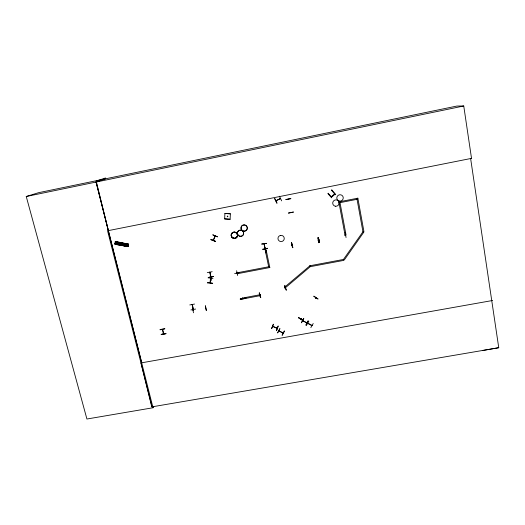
<?xml version="1.0" encoding="UTF-8"?>
<svg xmlns="http://www.w3.org/2000/svg" width="525" height="525" viewBox="0 0 525 525"><rect width="100%" height="100%" fill="white"/><g stroke="black" fill="none" stroke-linecap="round" stroke-linejoin="round"><path stroke-width="0.79" d="M307.65 323.393L307.716 323.046M313.779 296.297L317.907 299.053M310.846 327.607L313.222 323.518M311.994 325.29L311.87 325.493M240.279 298.974C247.931 297.885 248.286 297.308 240.299 299.27L240.273 298.948M128.527 244.105L115.343 241.48L114.995 244.059L115.06 243.403L128.271 246.133L128.172 246.638L114.949 244.243L128.198 246.599L128.54 244.046L128.415 244.893L115.237 242.255L128.422 244.834M115.008 243.771L128.192 246.33M115.27 241.973L128.494 244.663M115.297 241.835L128.494 244.368M308.831 321.149L306.469 325.329M284.543 287.149L285.167 287.963L310.393 266.556M343.435 259.376L343.632 260.413L310.393 266.647L310.209 265.617M308.109 323.59L308.136 323.216M305.852 325.021L308.149 320.821L306.082 325.211M307.762 323.072L311.994 325.428M310.393 266.647L309.75 265.834M306.974 322.698L306.889 323.085L306.548 322.678M306.994 322.763L306.6 322.56M306.856 322.908L302.564 320.69M279.996 198.699L280.206 198.804M276.117 200.786L280.606 198.581M192.977 310.373L193.331 310.367M224.903 213.452L230.377 213.819L230.114 219.266L224.654 218.899L224.91 213.439L230.383 213.806M301.422 322.763L303.745 318.563M302.636 320.677L302.879 320.388M302.643 320.545L302.603 320.847M301.442 322.77L303.752 318.649M301.107 318.399L300.799 318.8M301.225 318.498L300.937 319.029L301.009 318.412M300.818 318.688L301.074 318.537M208.412 277.535L213.242 276.623M288.455 199.349L288.409 199.093M207.611 282.903L207.631 282.634C216.805 284.117 211.66 282.765 207.618 282.87M208.064 277.83L212.993 278.414M210.512 278.001L210.072 282.804M210.217 282.909L210.683 278.02M190.897 309.94L195.661 309.048M284.294 330.921L282.063 335.173M283.146 332.778C282.916 333.664 282.378 332.377 283.211 332.87M116.419 244.256L116.76 241.848M117.311 244.427L117.653 242.025M118.643 244.689L118.985 242.287M282.719 332.66L282.693 333.001L282.772 332.647M283.021 333.007L278.736 330.953L279.274 330.862M121.17 245.182L121.511 242.773M126.866 246.337L127.214 243.935M315.591 298.069L315.433 297.898M161.234 334.405C175.783 332.082 151.285 336.243 165.972 333.473M277.627 332.843L279.845 328.729M279.917 328.689L277.633 332.843M286.23 290.148L284.747 285.456L286.263 290.148M279.254 330.796L279.156 331.157L278.834 330.638M292.445 247.721L291.5 242.773M285.508 287.812L285.41 287.667M292.071 245.3L291.519 245.306L292.504 245.083M285.009 287.726L285.088 287.963M292.11 245.273L292.058 245.024M278.132 326.045L276.57 330.606L278.119 326.13M292.077 245.208L291.624 245.378M291.611 242.839L292.845 247.688L291.683 242.826M277.193 328.013L277.069 328.401L272.685 326.294M272.764 326.452L277.266 328.099M276.754 327.941L276.806 328.046M276.872 327.889L276.728 328.23M213.504 240.312L213.426 239.905L213.268 240.214M273.499 324.286L271.484 328.591M273.118 326.412L273.151 326.589M272.619 326.445L272.731 326.314M260.538 295.28L260.072 295.398M291.053 212.303L291.073 212.52M128.533 244.243L115.349 241.612L115.231 242.314M280.527 198.424L275.933 200.648M288.488 213.058L293.508 212.041L288.488 213.078M192.216 305.012L192.117 304.454M193.141 309.041L193.325 309.192M209.711 272.153C210.676 275.487 210.256 277.279 210.958 276.787M213.202 240.299L215.152 235.83M290.824 198.68L285.757 199.526L290.83 198.634M215.106 235.869L215.06 236.44L215.335 235.85M237.287 273.571L236.992 272.934C235.817 273.932 237.622 272.606 237.274 273.591M237.07 272.731L237.228 273.755L269.83 267.527M260.551 297.688L259.238 293.009M269.633 266.588L237.024 272.823M260.761 297.616L259.324 292.93M268.682 266.766L265.296 250.635M260.544 295.26L260.105 295.273M260.466 294.945L260.052 295.116M259.744 294.781L242.432 298.075L242.629 298.994L259.941 295.7M260.137 295.037L260.505 295.057M211.68 278.033L211.221 278.112L211.608 277.699M266.031 250.051L266.004 250.143M292.051 245.142L292.484 245.267L291.605 245.47M319.088 239.958L318.117 240.181L318.701 240.161M265.072 247.885L265.801 252.847L264.259 243.771M267.625 248.259L262.684 249.165M319.174 240.142L319.029 239.912M269.811 267.612L266.254 250.451M344.971 235.062C346.093 235.2 344.334 235.259 345.391 234.865M264.101 243.856L264.994 248.732M281.669 200.865L279.431 196.225M264.338 244.407L264.305 243.869L264.127 244.256M242.773 298.456L242.694 297.964M212.894 234.852L217.54 236.854L212.868 234.898M277.069 203.09L274.798 198.476M302.892 320.362L298.659 317.835M213.393 240.437L215.289 235.961M215.611 241.448L210.873 239.702L211.017 239.4M298.791 317.645L302.912 320.342M315.84 297.885L315.591 298.187M285.397 287.982L284.957 287.91M215.604 241.467L210.978 239.446L215.644 241.395M239.538 272.587L234.649 273.564M237.615 275.507L236.631 270.716M236.578 273.236L236.65 272.974M315.709 297.734L315.433 298.023M105.453 178.841L38.548 192.695L26.25 196.501L86.92 419.016L153.011 407.754L153.779 406.324M205.564 308.254L205.741 307.86M282.26 335.278L284.524 331.118M318.616 239.997L318.255 240.266M193.522 312.782L192.485 308.057M211.634 280.396L210.584 275.632M193.259 310.163L193.207 310.321M193.377 308.995L192.235 304.559L192.111 305.012M211.267 277.764L211.614 277.81L211.207 277.896M193.102 309.199L192.281 304.428M212.166 271.701L207.296 272.632M302.774 320.532L298.673 317.809M209.639 272.265L209.98 272.685M189.787 304.94L194.545 304.054M210 272.554L209.921 272.219L210.919 276.892M163.754 333.821L162.533 329.372M164.843 328.853L160.112 329.818M162.468 329.26L163.446 333.907M310.209 265.702L343.455 259.462L362.946 231.774L363.93 231.584L357.847 198.135M343.455 259.462L344.269 260.006L363.74 232.247M224.654 218.899L230.121 219.253M313.897 296.139L318.025 298.896M284.53 287.247L309.75 265.919M259.265 293.002L260.722 297.636M119.831 244.919L120.179 242.517M276.826 203.208L274.582 198.601M265.663 250.235L266.116 250.176M311.909 325.644L307.709 323.4M105.525 177.955L96.187 181.112L108.38 230.619M284.983 288.1L285.442 287.943M319.029 242.675L318.071 237.766M26.25 196.501L463.746 105.984L471.529 158.399L470.63 158.583L498.75 347.714L482.908 350.451M470.623 158.543L471.522 158.366L107.572 230.777L152.053 406.842L498.75 347.714M338.842 201.869L357.873 198.188M339.826 201.672L346.047 235.003L345.069 235.193L338.855 201.922M265.269 250.714L266.228 250.53M213.262 276.511L208.392 277.476L213.222 276.563M262.723 249.473L267.658 248.561M345.017 235.075L345.522 234.983M318.17 240.168L319.18 240.201M266.096 250.353L265.67 250.451M164.752 328.716L160.053 329.556M242.681 298.128L242.55 298.528M240.299 299.257L245.142 298.397M492.621 300.49L140.963 362.939L151.784 406.888M345.161 232.575L346.054 237.523M318.235 237.648L319.43 242.57L318.485 237.641L317.861 237.812L318.787 242.734L318.262 237.681M463.746 105.984L456.914 106.043L105.623 178.789L96.036 182.063L153.011 407.754M115.067 243.548L128.271 246.133M271.733 328.611L273.269 324.22M278.86 330.803L283.146 332.988M302.682 320.703L307.027 322.882M363.766 232.319L362.946 231.774L356.875 198.384M357.033 199.31L340.023 202.65M96.114 182.037L141.743 362.801M280.468 235.371L280.468 235.403A3.15 3.104 13.4 0 1 284.084 239.492A3.15 3.104 13.4 0 1 278.736 240.516A3.15 3.104 13.4 0 1 280.481 235.436M259.711 294.879L259.908 295.805M265.105 247.872L266.077 252.794M114.988 243.908L128.198 246.599L114.995 243.882M266.628 243.338L261.614 244.066L266.628 243.344M206.325 310.373L205.347 305.734L206.286 310.446M227.588 216.129L227.22 216.451L227.555 216.825L227.922 216.497L227.588 216.129M331.807 189.971L331.492 190.24L334.628 193.85L331.236 196.777L328.164 193.246L327.849 193.515L331.603 197.827L331.544 197.19L334.97 194.237L335.403 194.742L335.718 194.467L331.807 189.971M231.282 235.863A3.157 3.091 33.4 0 0 236.46 237.622A3.157 3.091 33.4 0 0 235.312 232.332A3.163 3.091 33.4 0 0 231.289 235.843A3.15 3.084 33.4 0 0 236.453 237.615A3.15 3.084 33.4 0 0 235.305 232.339A3.143 3.078 33.4 0 0 231.322 235.83A3.163 3.091 33.4 0 0 236.473 237.602A3.143 3.078 33.4 0 0 235.331 232.306A3.157 3.091 33.4 0 0 231.282 235.863M231.322 235.83A3.143 3.078 33.4 0 0 236.467 237.576A3.163 3.091 33.4 0 0 235.325 232.306A3.15 3.084 33.4 0 0 231.289 235.863M339.773 201.127A3.242 3.189 -31.1 0 0 342.943 196.514A3.242 3.189 -31.1 0 0 337.372 196.147A3.242 3.189 -31.1 0 0 339.773 201.127M335.665 206.253A3.229 3.183 -27.7 0 0 338.828 201.659A3.229 3.183 -27.7 0 0 333.27 201.292A3.229 3.183 -27.7 0 0 335.665 206.253M237.753 234.59A3.157 3.091 32.4 0 0 243.173 234.964A3.157 3.091 32.4 0 0 240.699 230.127A3.157 3.091 32.4 0 0 237.753 234.59A3.15 3.084 32.4 0 0 243.167 234.964A3.15 3.084 32.4 0 0 240.699 230.134A3.15 3.084 32.4 0 0 237.759 234.59M241.343 229.438A3.17 3.111 33.1 0 0 246.789 229.812A3.17 3.111 33.1 0 0 244.315 224.943A3.17 3.111 33.1 0 0 241.343 229.438M241.375 229.399A3.15 3.097 33.1 0 0 246.796 229.766A3.15 3.097 33.1 0 0 244.328 224.923A3.15 3.097 33.1 0 0 241.375 229.399"/></g></svg>
